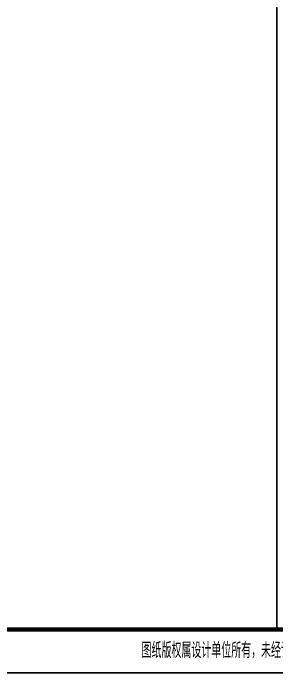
# Model space of a CAD drawing. Extents: x -1041549 to 749950, y -354245 to 17554.
# Drawn here: x -307818 to -301740, y -225434 to -210237 of the extents above; entities that cross this region are included whole.
import ezdxf

# ---------------------------------------------------------------- set-up
doc = ezdxf.new("R2010")
doc.units = 0
doc.header["$LTSCALE"] = 1000
doc.header["$MEASUREMENT"] = 0
doc.layers.add('14', color=1, linetype='Continuous')
doc.layers.add('PUB_TITLE', color=4, linetype='Continuous')
doc.styles.add('hztxt', font='romand_pkpm', dxfattribs={"bigfont": 'gbcbig'})

# ---------------------------------------------------------------- blocks, each defined once
blk = doc.blocks.new('$titleblk$00000212')
at = {"layer": '14', "style": 'hztxt', "width": 0.85}
for s, p in [('电子文件名：', (-198.31, 0.78)), ('图纸版权属设计单位所有，未经许可，外人及外单位不得翻印复制作为其他工程之用。', (-124.17, 1.07))]:
    blk.add_text(s, height=3.6, rotation=359.9997, dxfattribs=at).set_placement(p)
blk = doc.blocks.new('A$Ce58e362c')
at = {"layer": '14'}
blk.add_lwpolyline([(15730, 1076), (15730, 87176)], dxfattribs=at)
at = {"layer": 'PUB_TITLE', "xscale": 150, "yscale": 150, "zscale": 150}
blk.add_blockref('$titleblk$00000212', (29680, -76), dxfattribs=at)

msp = doc.modelspace()

# ---------------------------------------------------------------- linework, layer by layer
for points in [[(-375540.3, -225434.3), (-291440.3, -225434.3), (-291440.3, -166034.3), (-375540.3, -166034.3)], [(-292440.3, -167034.3), (-373040.3, -167034.3), (-373040.3, -224434.3), (-292440.3, -224434.3)]]:
    msp.add_lwpolyline(points, close=True)
at = {"layer": 'PUB_TITLE'}
msp.add_lwpolyline([(-375540.3, -225434.3), (-291440.3, -225434.3), (-291440.3, -166034.3), (-375540.3, -166034.3)], close=True, dxfattribs=at)
msp.add_lwpolyline([(-375540.3, -225434.3), (-291440.3, -225434.3), (-291440.3, -166034.3), (-375540.3, -166034.3)], close=True, dxfattribs=at)
at = {"layer": 'PUB_TITLE', "const_width": 100}
msp.add_lwpolyline([(-373040.3, -224434.3), (-292440.3, -224434.3), (-292440.3, -167034.3), (-373040.3, -167034.3)], close=True, dxfattribs=at)
msp.add_lwpolyline([(-373040.3, -224434.3), (-292440.3, -224434.3), (-292440.3, -167034.3), (-373040.3, -167034.3)], close=True, dxfattribs=at)

# ---------------------------------------------------------------- block references
at = {"xscale": 0.6666666666666666, "yscale": 0.6666666666666666, "zscale": 0.6666666666666666}
msp.add_blockref('A$Ce58e362c', (-312226.9, -225151.3), dxfattribs=at)

doc.saveas('drawing.dxf')
